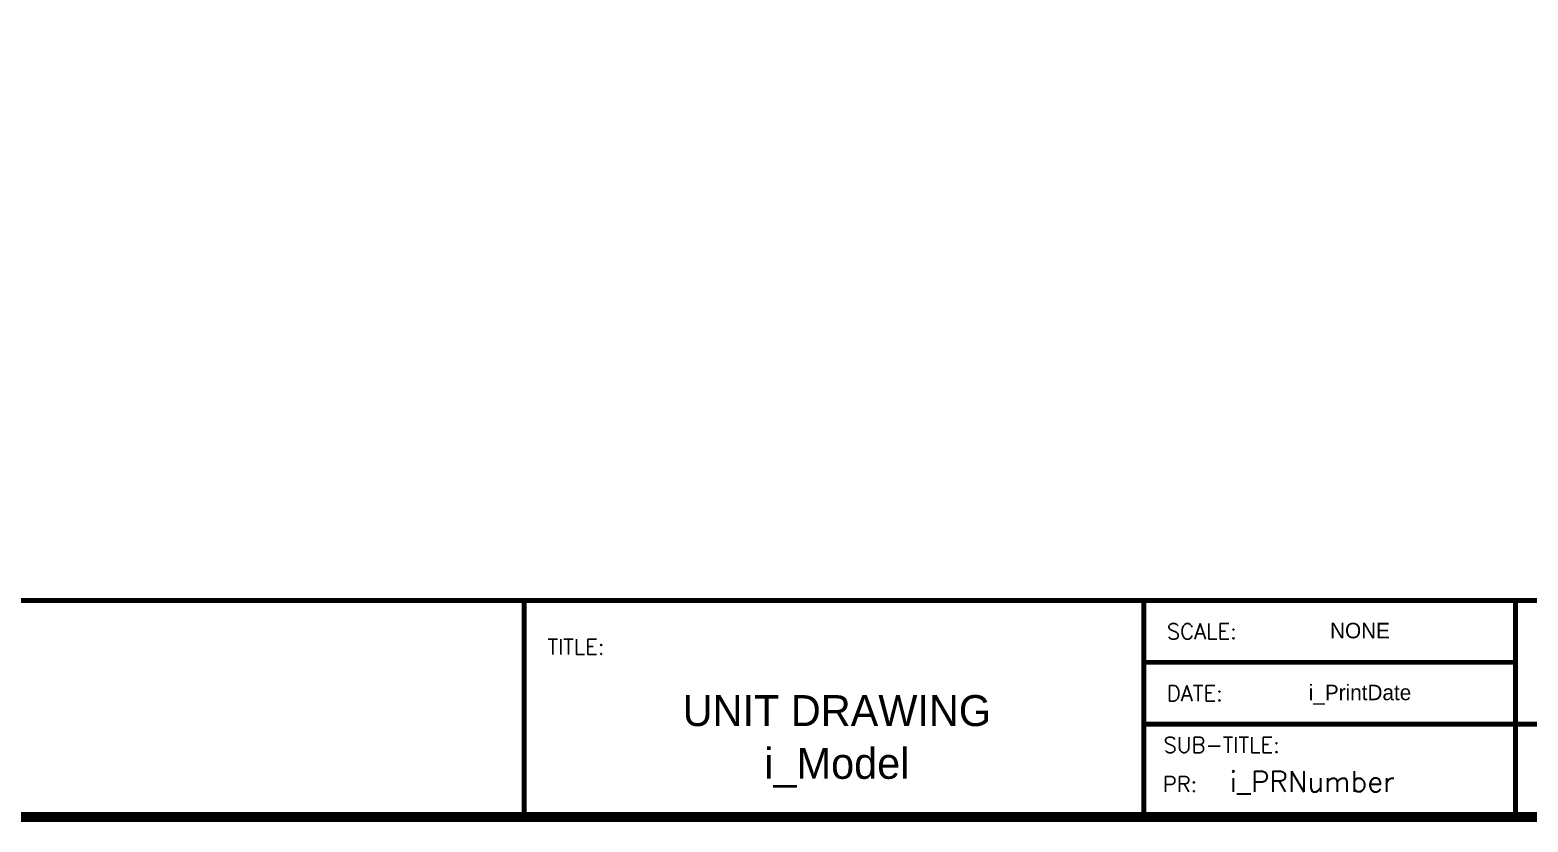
# Model space of a CAD drawing. Extents: x -24 to 296, y -58 to 147.
# Drawn here: x 69.7 to 183.4, y -50.8 to 9.4 of the extents above; entities that cross this region are included whole.
import ezdxf
from ezdxf.enums import TextEntityAlignment as Align

# ---------------------------------------------------------------- set-up
doc = ezdxf.new("R2010")
doc.units = 0
doc.header["$MEASUREMENT"] = 0
doc.layers.get('0').update_dxf_attribs({"linetype": 'CONTINUOUS'})
doc.styles.add('SIMPLEX', font='SIMPLEX')

msp = doc.modelspace()

# ---------------------------------------------------------------- linework, layer by layer
for p, q in [((107.20577, -50.42783), (107.20577, -33.96435)), ((154.24427, -33.96435), (248.32127, -33.96435)), ((154.24427, -50.42783), (154.24427, -33.96435)), ((182.46737, -33.96435), (182.46737, -50.42783)), ((182.46737, -38.6682), (154.24427, -38.6682)), ((248.32127, -43.37205), (154.24427, -43.37205))]:
    msp.add_line(p, q)
for points, const_width in [([(-15.09433, -50.42783), (285.95207, -50.42783), (285.95207, 137.72617), (-15.09433, 137.72617), (-15.09433, -50.42783)], 0.75262), ([(285.95207, -33.96435), (60.16727, -33.96435), (60.16727, -50.42783)], 0.37631), ([(107.20577, -33.96435), (107.20577, -50.42783)], 0.37631), ([(154.24427, -33.96435), (154.24427, -50.42783)], 0.37631), ([(182.46737, -33.96435), (182.46737, -50.42783)], 0.37631), ([(182.46737, -38.6682), (154.24427, -38.6682)], 0.37631), ([(248.32127, -43.37205), (154.24427, -43.37205)], 0.37631)]:
    msp.add_lwpolyline(points, dxfattribs=dict(const_width=const_width))

# ---------------------------------------------------------------- texts
at = {"style": 'SIMPLEX'}
for s, height, p in [('SCALE:', 1.175963, (156.00822, -36.90426)), ('TITLE:', 1.175963, (108.96972, -38.08022)), ('DATE:', 1.175963, (156.00822, -41.60811)), ('SUB-TITLE:', 1.175963, (155.7534, -45.53597)), ('i_PRNumber', 1.561678, (160.77422, -48.50983))]:
    msp.add_text(s, height=height, dxfattribs=at).set_placement(p)
for s, height, p in [('NONE', 1.175963, (170.66411, -36.84213)), ('i_PrintDate', 1.1759625, (170.66411, -41.54598)), ('UNIT DRAWING', 2.351925, (130.94729, -43.51008)), ('i_Model', 2.351925, (130.94729, -47.51859))]:
    msp.add_text(s, height=height).set_placement(p, align=Align.CENTER)
msp.add_text('PR:', height=1.175963, dxfattribs=at).set_placement((158.31194, -48.50983), align=Align.RIGHT)

doc.saveas('drawing.dxf')
